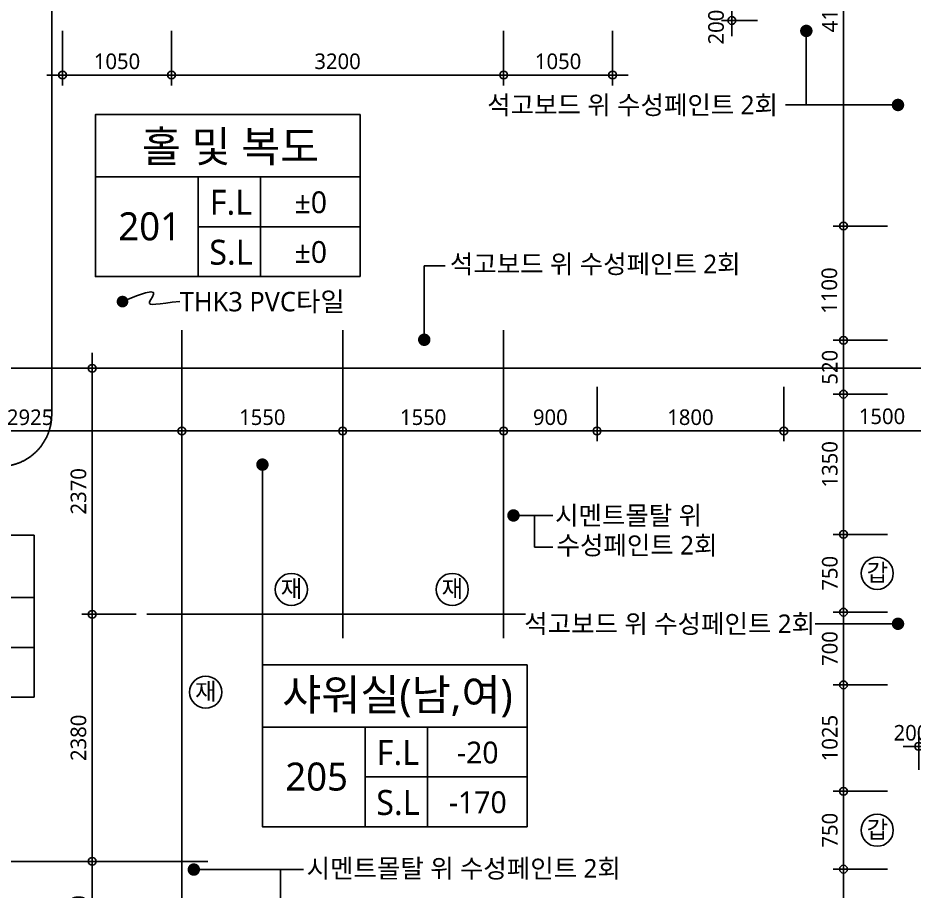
# Model space of a CAD drawing. Header units: millimetres. Extents: x -65167 to 413267, y -17142 to 66587.
# Drawn here: x 71908 to 80543, y 20752 to 29162 of the extents above; entities that cross this region are included whole.
import ezdxf
from ezdxf.enums import TextEntityAlignment as Align

# ---------------------------------------------------------------- set-up
doc = ezdxf.new("R2010")
doc.units = ezdxf.units.MM
doc.header["$LTSCALE"] = 75
doc.header["$MEASUREMENT"] = 0
doc.header["$PDSIZE"] = -10
doc.linetypes.add('CENTER', pattern=[2, 1.25, -0.25, 0.25, -0.25])
doc.linetypes.add('CENTER2', pattern=[1.125, 0.75, -0.125, 0.125, -0.125])
doc.layers.get('0').update_dxf_attribs({"linetype": 'CONTINUOUS'})
doc.layers.get('Defpoints').update_dxf_attribs({"color": 171, "linetype": 'CONTINUOUS'})
for name, color, linetype in [('CEN(ST)', 1, 'CENTER'), ('CG-BEAM', 3, 'CONTINUOUS'), ('NDIM', 7, 'CONTINUOUS'), ('TEXT(MIN)', 7, 'CONTINUOUS'), ('TEXT(NOTE小)', 1, 'CONTINUOUS'), ('TEXT(노트)', 7, 'CONTINUOUS'), ('TEXT(실명)', 3, 'CONTINUOUS'), ('TEXT-기입', 6, 'CONTINUOUS'), ('TITLE', 7, 'CONTINUOUS')]:
    doc.layers.add(name, color=color, linetype=linetype)
doc.styles.add('CGS', font='cgse', dxfattribs={"bigfont": 'cgs'})
doc.styles.add('나눔바른고딕', font='NanumBarunGothic.ttf')
doc.dimstyles.new('NDIM 1200', dxfattribs={"dimscale": 75, "dimtxt": 3, "dimasz": 1, "dimexe": 2, "dimexo": 2, "dimgap": 1, "dimtad": 1, "dimdec": 0, "dimdsep": 46, "dimtxsty": 'CGS', "dimblk": 'DOT0', "dimcen": 1, "dimdle": 8, "dimclrd": 256, "dimclre": 256, "dimclrt": 256, "dimadec": 0, "dimazin": 0, "dimtfac": 1, "dimtdec": 0, "dimtix": 1, "dimtmove": 2, "dimatfit": 3, "dimldrblk": 'DOT0', "dimfxl": 1, "dimtolj": 1, "dimtzin": 0, "dimlwd": -1, "dimlwe": -1, "dimarcsym": 0})

# ---------------------------------------------------------------- blocks, each defined once
blk = doc.blocks.new('A$C51E23882')
at = {"layer": 'TITLE'}
blk.add_lwpolyline([(8500, 0), (0, 0), (0, 5200), (8500, 5200)], close=True, dxfattribs=at)
for points in [[(8500, 3200), (0, 3200)], [(3300, 3200), (3300, 0)], [(5300, 3200), (5300, 0)], [(3300, 1600), (8500, 1600)]]:
    blk.add_lwpolyline(points, dxfattribs=at)
at = {"layer": 'TITLE', "style": '나눔바른고딕'}
for s, p in [('F.L', (4352, 2378)), ('S.L', (4352, 778))]:
    blk.add_text(s, height=800, dxfattribs=at).set_placement(p, align=Align.MIDDLE)
blk = doc.blocks.new('DOT0')
blk.add_line((-3, 0), (3, 0))
at = {"color": 6}
blk.add_circle((0, 0), 0.75, dxfattribs=at)
blk = doc.blocks.new('*D240')
at = {"layer": 'Defpoints', "color": 0, "ltscale": 0.4, "transparency": 16777216}
for p in [(72337.5, 29137.5), (73387.5, 29137.5), (72337.5, 28612.5)]:
    blk.add_point(p, dxfattribs=at)
at = {"layer": 'NDIM', "ltscale": 0.4, "transparency": 16777216}
for p, q in [((72337.5, 29037.5), (72337.5, 28512.5)), ((73387.5, 29037.5), (73387.5, 28512.5)), ((73337.5, 28612.5), (72387.5, 28612.5))]:
    blk.add_line(p, q, dxfattribs=at)
at = {"layer": 'NDIM', "ltscale": 0.4, "transparency": 16777216, "xscale": 50, "yscale": 50, "zscale": 50, "rotation": 180}
blk.add_blockref('DOT0', (72337.5, 28612.5), dxfattribs=at)
at = {"layer": 'NDIM', "ltscale": 0.4, "transparency": 16777216, "xscale": 50, "yscale": 50, "zscale": 50}
blk.add_blockref('DOT0', (73387.5, 28612.5), dxfattribs=at)
at = {"layer": 'NDIM', "ltscale": 0.4, "transparency": 16777216, "insert": (72862.5, 28743.9), "char_height": 150, "attachment_point": 5, "style": '나눔바른고딕'}
blk.add_mtext('\\A1;1050', dxfattribs=at)
blk = doc.blocks.new('*D241')
at = {"layer": 'Defpoints', "color": 0, "ltscale": 0.4, "transparency": 16777216}
for p in [(73387.5, 29137.5), (76587.5, 29137.5), (73387.5, 28612.5)]:
    blk.add_point(p, dxfattribs=at)
at = {"layer": 'NDIM', "ltscale": 0.4, "transparency": 16777216}
for p, q in [((73387.5, 29037.5), (73387.5, 28512.5)), ((76587.5, 29037.5), (76587.5, 28512.5)), ((76537.5, 28612.5), (73437.5, 28612.5))]:
    blk.add_line(p, q, dxfattribs=at)
at = {"layer": 'NDIM', "ltscale": 0.4, "transparency": 16777216, "xscale": 50, "yscale": 50, "zscale": 50, "rotation": 180}
blk.add_blockref('DOT0', (73387.5, 28612.5), dxfattribs=at)
at = {"layer": 'NDIM', "ltscale": 0.4, "transparency": 16777216, "xscale": 50, "yscale": 50, "zscale": 50}
blk.add_blockref('DOT0', (76587.5, 28612.5), dxfattribs=at)
at = {"layer": 'NDIM', "ltscale": 0.4, "transparency": 16777216, "insert": (74987.5, 28744.1), "char_height": 150, "attachment_point": 5, "style": '나눔바른고딕'}
blk.add_mtext('\\A1;3200', dxfattribs=at)
blk = doc.blocks.new('*D242')
at = {"layer": 'Defpoints', "color": 0, "ltscale": 0.4, "transparency": 16777216}
for p in [(76587.5, 29137.5), (77637.5, 29137.5), (77637.5, 28612.5)]:
    blk.add_point(p, dxfattribs=at)
at = {"layer": 'NDIM', "ltscale": 0.4, "transparency": 16777216}
for p, q in [((76587.5, 29037.5), (76587.5, 28512.5)), ((77637.5, 29037.5), (77637.5, 28512.5)), ((76637.5, 28612.5), (77587.5, 28612.5))]:
    blk.add_line(p, q, dxfattribs=at)
at = {"layer": 'NDIM', "ltscale": 0.4, "transparency": 16777216, "xscale": 50, "yscale": 50, "zscale": 50, "rotation": 180}
blk.add_blockref('DOT0', (76587.5, 28612.5), dxfattribs=at)
at = {"layer": 'NDIM', "ltscale": 0.4, "transparency": 16777216, "xscale": 50, "yscale": 50, "zscale": 50}
blk.add_blockref('DOT0', (77637.5, 28612.5), dxfattribs=at)
at = {"layer": 'NDIM', "ltscale": 0.4, "transparency": 16777216, "insert": (77112.5, 28743.9), "char_height": 150, "attachment_point": 5, "style": '나눔바른고딕'}
blk.add_mtext('\\A1;1050', dxfattribs=at)
blk = doc.blocks.new('*D243')
at = {"layer": 'Defpoints', "color": 0, "ltscale": 0.4, "transparency": 16777216}
for p in [(80387.5, 31337.5), (79862.5, 27157.5), (80387.5, 27157.5)]:
    blk.add_point(p, dxfattribs=at)
at = {"layer": 'NDIM', "ltscale": 0.4, "transparency": 16777216}
for p, q in [((80287.5, 31337.5), (79762.5, 31337.5)), ((79862.5, 31287.5), (79862.5, 27207.5)), ((80287.5, 27157.5), (79762.5, 27157.5))]:
    blk.add_line(p, q, dxfattribs=at)
at = {"layer": 'NDIM', "ltscale": 0.4, "transparency": 16777216, "xscale": 50, "yscale": 50, "zscale": 50}
for p, rotation in [((79862.5, 31337.5), 90), ((79862.5, 27157.5), 270)]:
    blk.add_blockref('DOT0', p, dxfattribs=dict(at, rotation=rotation))
at = {"layer": 'NDIM', "ltscale": 0.4, "transparency": 16777216, "insert": (79731.1, 29247.5), "char_height": 150, "attachment_point": 5, "rotation": 90, "style": '나눔바른고딕'}
blk.add_mtext('\\A1;4180', dxfattribs=at)
blk = doc.blocks.new('*D244')
at = {"layer": 'Defpoints', "color": 0, "ltscale": 0.4, "transparency": 16777216}
for p in [(79862.5, 27157.5), (80387.5, 27157.5), (80387.5, 26057.5)]:
    blk.add_point(p, dxfattribs=at)
at = {"layer": 'NDIM', "ltscale": 0.4, "transparency": 16777216}
for p, q in [((80287.5, 27157.5), (79762.5, 27157.5)), ((79862.5, 26107.5), (79862.5, 27107.5)), ((80287.5, 26057.5), (79762.5, 26057.5))]:
    blk.add_line(p, q, dxfattribs=at)
at = {"layer": 'NDIM', "ltscale": 0.4, "transparency": 16777216, "xscale": 50, "yscale": 50, "zscale": 50}
for p, rotation in [((79862.5, 27157.5), 90), ((79862.5, 26057.5), 270)]:
    blk.add_blockref('DOT0', p, dxfattribs=dict(at, rotation=rotation))
at = {"layer": 'NDIM', "ltscale": 0.4, "transparency": 16777216, "insert": (79726.5, 26535.8), "char_height": 150, "attachment_point": 5, "rotation": 90, "style": '나눔바른고딕'}
blk.add_mtext('\\A1;1100', dxfattribs=at)
blk = doc.blocks.new('*D245')
at = {"layer": 'Defpoints', "color": 0, "ltscale": 0.4, "transparency": 16777216}
for p in [(80387.5, 26057.5), (79862.5, 25537.5), (80387.5, 25537.5)]:
    blk.add_point(p, dxfattribs=at)
at = {"layer": 'NDIM', "ltscale": 0.4, "transparency": 16777216}
for p, q in [((80287.5, 26057.5), (79762.5, 26057.5)), ((79862.5, 26007.5), (79862.5, 25587.5)), ((80287.5, 25537.5), (79762.5, 25537.5))]:
    blk.add_line(p, q, dxfattribs=at)
at = {"layer": 'NDIM', "ltscale": 0.4, "transparency": 16777216, "xscale": 50, "yscale": 50, "zscale": 50}
for p, rotation in [((79862.5, 26057.5), 90), ((79862.5, 25537.5), 270)]:
    blk.add_blockref('DOT0', p, dxfattribs=dict(at, rotation=rotation))
at = {"layer": 'NDIM', "ltscale": 0.4, "transparency": 16777216, "insert": (79731.1, 25797.5), "char_height": 150, "attachment_point": 5, "rotation": 90, "style": '나눔바른고딕'}
blk.add_mtext('\\A1;520', dxfattribs=at)
blk = doc.blocks.new('*D246')
at = {"layer": 'Defpoints', "color": 0, "ltscale": 0.4, "transparency": 16777216}
for p in [(80387.5, 25537.5), (79862.5, 24187.5), (80387.5, 24187.5)]:
    blk.add_point(p, dxfattribs=at)
at = {"layer": 'NDIM', "ltscale": 0.4, "transparency": 16777216}
for p, q in [((80287.5, 25537.5), (79762.5, 25537.5)), ((79862.5, 25487.5), (79862.5, 24237.5)), ((80287.5, 24187.5), (79762.5, 24187.5))]:
    blk.add_line(p, q, dxfattribs=at)
at = {"layer": 'NDIM', "ltscale": 0.4, "transparency": 16777216, "xscale": 50, "yscale": 50, "zscale": 50}
for p, rotation in [((79862.5, 25537.5), 90), ((79862.5, 24187.5), 270)]:
    blk.add_blockref('DOT0', p, dxfattribs=dict(at, rotation=rotation))
at = {"layer": 'NDIM', "ltscale": 0.4, "transparency": 16777216, "insert": (79730.9, 24862.5), "char_height": 150, "attachment_point": 5, "rotation": 90, "style": '나눔바른고딕'}
blk.add_mtext('\\A1;1350', dxfattribs=at)
blk = doc.blocks.new('*D247')
at = {"layer": 'Defpoints', "color": 0, "ltscale": 0.4, "transparency": 16777216}
for p in [(80387.5, 24187.5), (79862.5, 23437.5), (80387.5, 23437.5)]:
    blk.add_point(p, dxfattribs=at)
at = {"layer": 'NDIM', "ltscale": 0.4, "transparency": 16777216}
for p, q in [((80287.5, 24187.5), (79762.5, 24187.5)), ((79862.5, 24137.5), (79862.5, 23487.5)), ((80287.5, 23437.5), (79762.5, 23437.5))]:
    blk.add_line(p, q, dxfattribs=at)
at = {"layer": 'NDIM', "ltscale": 0.4, "transparency": 16777216, "xscale": 50, "yscale": 50, "zscale": 50}
for p, rotation in [((79862.5, 24187.5), 90), ((79862.5, 23437.5), 270)]:
    blk.add_blockref('DOT0', p, dxfattribs=dict(at, rotation=rotation))
at = {"layer": 'NDIM', "ltscale": 0.4, "transparency": 16777216, "insert": (79731.1, 23812.5), "char_height": 150, "attachment_point": 5, "rotation": 90, "style": '나눔바른고딕'}
blk.add_mtext('\\A1;750', dxfattribs=at)
blk = doc.blocks.new('*D248')
at = {"layer": 'Defpoints', "color": 0, "ltscale": 0.4, "transparency": 16777216}
for p in [(80387.5, 23437.5), (79862.5, 22737.5), (80387.5, 22737.5)]:
    blk.add_point(p, dxfattribs=at)
at = {"layer": 'NDIM', "ltscale": 0.4, "transparency": 16777216}
for p, q in [((80287.5, 23437.5), (79762.5, 23437.5)), ((79862.5, 23387.5), (79862.5, 22787.5)), ((80287.5, 22737.5), (79762.5, 22737.5))]:
    blk.add_line(p, q, dxfattribs=at)
at = {"layer": 'NDIM', "ltscale": 0.4, "transparency": 16777216, "xscale": 50, "yscale": 50, "zscale": 50}
for p, rotation in [((79862.5, 23437.5), 90), ((79862.5, 22737.5), 270)]:
    blk.add_blockref('DOT0', p, dxfattribs=dict(at, rotation=rotation))
at = {"layer": 'NDIM', "ltscale": 0.4, "transparency": 16777216, "insert": (79731.1, 23087.5), "char_height": 150, "attachment_point": 5, "rotation": 90, "style": '나눔바른고딕'}
blk.add_mtext('\\A1;700', dxfattribs=at)
blk = doc.blocks.new('*D249')
at = {"layer": 'Defpoints', "color": 0, "ltscale": 0.4, "transparency": 16777216}
for p in [(80387.5, 22737.5), (79862.5, 21712.5), (80387.5, 21712.5)]:
    blk.add_point(p, dxfattribs=at)
at = {"layer": 'NDIM', "ltscale": 0.4, "transparency": 16777216}
for p, q in [((80287.5, 22737.5), (79762.5, 22737.5)), ((79862.5, 22687.5), (79862.5, 21762.5)), ((80287.5, 21712.5), (79762.5, 21712.5))]:
    blk.add_line(p, q, dxfattribs=at)
at = {"layer": 'NDIM', "ltscale": 0.4, "transparency": 16777216, "xscale": 50, "yscale": 50, "zscale": 50}
for p, rotation in [((79862.5, 22737.5), 90), ((79862.5, 21712.5), 270)]:
    blk.add_blockref('DOT0', p, dxfattribs=dict(at, rotation=rotation))
at = {"layer": 'NDIM', "ltscale": 0.4, "transparency": 16777216, "insert": (79731.1, 22225), "char_height": 150, "attachment_point": 5, "rotation": 90, "style": '나눔바른고딕'}
blk.add_mtext('\\A1;1025', dxfattribs=at)
blk = doc.blocks.new('*D250')
at = {"layer": 'Defpoints', "color": 0, "ltscale": 0.4, "transparency": 16777216}
for p in [(80387.5, 21712.5), (79862.5, 20962.5), (80387.5, 20962.5)]:
    blk.add_point(p, dxfattribs=at)
at = {"layer": 'NDIM', "ltscale": 0.4, "transparency": 16777216}
for p, q in [((80287.5, 21712.5), (79762.5, 21712.5)), ((79862.5, 21662.5), (79862.5, 21012.5)), ((80287.5, 20962.5), (79762.5, 20962.5))]:
    blk.add_line(p, q, dxfattribs=at)
at = {"layer": 'NDIM', "ltscale": 0.4, "transparency": 16777216, "xscale": 50, "yscale": 50, "zscale": 50}
for p, rotation in [((79862.5, 21712.5), 90), ((79862.5, 20962.5), 270)]:
    blk.add_blockref('DOT0', p, dxfattribs=dict(at, rotation=rotation))
at = {"layer": 'NDIM', "ltscale": 0.4, "transparency": 16777216, "insert": (79731.1, 21337.5), "char_height": 150, "attachment_point": 5, "rotation": 90, "style": '나눔바른고딕'}
blk.add_mtext('\\A1;750', dxfattribs=at)
blk = doc.blocks.new('*D251')
at = {"layer": 'Defpoints', "color": 0, "ltscale": 0.4, "transparency": 16777216}
for p in [(80387.5, 20962.5), (79862.5, 19937.5), (80387.5, 19937.5)]:
    blk.add_point(p, dxfattribs=at)
at = {"layer": 'NDIM', "ltscale": 0.4, "transparency": 16777216}
for p, q in [((80287.5, 20962.5), (79762.5, 20962.5)), ((79862.5, 20912.5), (79862.5, 19987.5)), ((80287.5, 19937.5), (79762.5, 19937.5))]:
    blk.add_line(p, q, dxfattribs=at)
at = {"layer": 'NDIM', "ltscale": 0.4, "transparency": 16777216, "xscale": 50, "yscale": 50, "zscale": 50}
for p, rotation in [((79862.5, 20962.5), 90), ((79862.5, 19937.5), 270)]:
    blk.add_blockref('DOT0', p, dxfattribs=dict(at, rotation=rotation))
at = {"layer": 'NDIM', "ltscale": 0.4, "transparency": 16777216, "insert": (79731.1, 20450), "char_height": 150, "attachment_point": 5, "rotation": 90, "style": '나눔바른고딕'}
blk.add_mtext('\\A1;1025', dxfattribs=at)
blk = doc.blocks.new('갑종방화문표기')
at = {"layer": 'TEXT(NOTE小)'}
blk.add_circle((0, 0), 150, dxfattribs=at)
at = {"layer": 'TEXT(NOTE小)', "style": '나눔바른고딕'}
blk.add_text('갑', height=160.1, dxfattribs=at).set_placement((0.8, 7), align=Align.MIDDLE_CENTER)
blk = doc.blocks.new('*D636')
at = {"layer": 'Defpoints', "color": 0, "ltscale": 0.4, "transparency": 16777216}
for p in [(79133.3, 29337.5), (78785.9, 29137.5), (79133.3, 29137.5)]:
    blk.add_point(p, dxfattribs=at)
at = {"layer": 'NDIM', "ltscale": 0.4, "transparency": 16777216}
for p, q in [((79033.3, 29337.5), (78685.9, 29337.5)), ((78785.9, 29287.5), (78785.9, 29187.5)), ((79033.3, 29137.5), (78685.9, 29137.5))]:
    blk.add_line(p, q, dxfattribs=at)
at = {"layer": 'NDIM', "ltscale": 0.4, "transparency": 16777216, "xscale": 50, "yscale": 50, "zscale": 50}
for p, rotation in [((78785.9, 29337.5), 90), ((78785.9, 29137.5), 270)]:
    blk.add_blockref('DOT0', p, dxfattribs=dict(at, rotation=rotation))
at = {"layer": 'NDIM', "ltscale": 0.4, "transparency": 16777216, "insert": (78635, 29074.3), "char_height": 150, "attachment_point": 5, "rotation": 90, "style": '나눔바른고딕'}
blk.add_mtext('\\A1;200', dxfattribs=at)
blk = doc.blocks.new('*D651')
at = {"layer": 'Defpoints', "color": 0, "ltscale": 0.4, "transparency": 16777216}
for p in [(80587.5, 22145.5), (80587.5, 21820.3), (80787.5, 21820.3)]:
    blk.add_point(p, dxfattribs=at)
at = {"layer": 'NDIM', "ltscale": 0.4, "transparency": 16777216}
for p, q in [((80587.5, 21920.3), (80587.5, 22245.5)), ((80787.5, 21920.3), (80787.5, 22245.5)), ((80737.5, 22145.5), (80637.5, 22145.5))]:
    blk.add_line(p, q, dxfattribs=at)
at = {"layer": 'NDIM', "ltscale": 0.4, "transparency": 16777216, "xscale": 50, "yscale": 50, "zscale": 50, "rotation": 180}
blk.add_blockref('DOT0', (80587.5, 22145.5), dxfattribs=at)
at = {"layer": 'NDIM', "ltscale": 0.4, "transparency": 16777216, "xscale": 50, "yscale": 50, "zscale": 50}
blk.add_blockref('DOT0', (80787.5, 22145.5), dxfattribs=at)
at = {"layer": 'NDIM', "ltscale": 0.4, "transparency": 16777216, "insert": (80512.5, 22275.4), "char_height": 150, "attachment_point": 5, "style": '나눔바른고딕'}
blk.add_mtext('\\A1;200', dxfattribs=at)
blk = doc.blocks.new('*D653')
at = {"layer": 'Defpoints', "color": 0, "ltscale": 0.4, "transparency": 16777216}
for p in [(77487.5, 25708.9), (79287.5, 25708.9), (77487.5, 25183.9)]:
    blk.add_point(p, dxfattribs=at)
at = {"layer": 'NDIM', "ltscale": 0.4, "transparency": 16777216}
for p, q in [((77487.5, 25608.9), (77487.5, 25083.9)), ((79287.5, 25608.9), (79287.5, 25083.9)), ((79237.5, 25183.9), (77537.5, 25183.9))]:
    blk.add_line(p, q, dxfattribs=at)
at = {"layer": 'NDIM', "ltscale": 0.4, "transparency": 16777216, "xscale": 50, "yscale": 50, "zscale": 50, "rotation": 180}
blk.add_blockref('DOT0', (77487.5, 25183.9), dxfattribs=at)
at = {"layer": 'NDIM', "ltscale": 0.4, "transparency": 16777216, "xscale": 50, "yscale": 50, "zscale": 50}
blk.add_blockref('DOT0', (79287.5, 25183.9), dxfattribs=at)
at = {"layer": 'NDIM', "ltscale": 0.4, "transparency": 16777216, "insert": (78387.5, 25315.3), "char_height": 150, "attachment_point": 5, "style": '나눔바른고딕'}
blk.add_mtext('\\A1;1800', dxfattribs=at)
blk = doc.blocks.new('*D654')
at = {"layer": 'Defpoints', "color": 0, "ltscale": 0.4, "transparency": 16777216}
for p in [(79287.5, 25708.9), (80787.5, 25708.9), (79287.5, 25183.9)]:
    blk.add_point(p, dxfattribs=at)
at = {"layer": 'NDIM', "ltscale": 0.4, "transparency": 16777216}
for p, q in [((79287.5, 25608.9), (79287.5, 25083.9)), ((80787.5, 25608.9), (80787.5, 25083.9)), ((80737.5, 25183.9), (79337.5, 25183.9))]:
    blk.add_line(p, q, dxfattribs=at)
at = {"layer": 'NDIM', "ltscale": 0.4, "transparency": 16777216, "xscale": 50, "yscale": 50, "zscale": 50, "rotation": 180}
blk.add_blockref('DOT0', (79287.5, 25183.9), dxfattribs=at)
at = {"layer": 'NDIM', "ltscale": 0.4, "transparency": 16777216, "xscale": 50, "yscale": 50, "zscale": 50}
blk.add_blockref('DOT0', (80787.5, 25183.9), dxfattribs=at)
at = {"layer": 'NDIM', "ltscale": 0.4, "transparency": 16777216, "insert": (80233.4, 25324), "char_height": 150, "attachment_point": 5, "style": '나눔바른고딕'}
blk.add_mtext('\\A1;1500', dxfattribs=at)
blk = doc.blocks.new('*D655')
at = {"layer": 'Defpoints', "color": 0, "ltscale": 0.4, "transparency": 16777216}
for p in [(76587.5, 25708.9), (77487.5, 25708.9), (77487.5, 25183.9)]:
    blk.add_point(p, dxfattribs=at)
at = {"layer": 'NDIM', "ltscale": 0.4, "transparency": 16777216}
for p, q in [((76587.5, 25608.9), (76587.5, 25083.9)), ((77487.5, 25608.9), (77487.5, 25083.9)), ((76637.5, 25183.9), (77437.5, 25183.9))]:
    blk.add_line(p, q, dxfattribs=at)
at = {"layer": 'NDIM', "ltscale": 0.4, "transparency": 16777216, "xscale": 50, "yscale": 50, "zscale": 50, "rotation": 180}
blk.add_blockref('DOT0', (76587.5, 25183.9), dxfattribs=at)
at = {"layer": 'NDIM', "ltscale": 0.4, "transparency": 16777216, "xscale": 50, "yscale": 50, "zscale": 50}
blk.add_blockref('DOT0', (77487.5, 25183.9), dxfattribs=at)
at = {"layer": 'NDIM', "ltscale": 0.4, "transparency": 16777216, "insert": (77037.5, 25315.4), "char_height": 150, "attachment_point": 5, "style": '나눔바른고딕'}
blk.add_mtext('\\A1;900', dxfattribs=at)
blk = doc.blocks.new('_Dot')
at = {"color": 0, "linetype": 'ByBlock', "lineweight": -2}
blk.add_line((-0.5, 0), (-1, 0), dxfattribs=at)
at = {"color": 0, "linetype": 'ByBlock', "const_width": 0.5}
blk.add_lwpolyline([(-0.25, 0, 1), (0.25, 0, 1)], format="xyb", close=True, dxfattribs=at)
blk = doc.blocks.new('*D670')
at = {"layer": 'Defpoints', "color": 0, "ltscale": 0.4, "transparency": 16777216}
for p in [(75037.5, 25708.9), (76587.5, 25708.9), (76587.5, 25183.9)]:
    blk.add_point(p, dxfattribs=at)
at = {"layer": 'NDIM', "ltscale": 0.4, "transparency": 16777216}
for p, q in [((75037.5, 25608.9), (75037.5, 25083.9)), ((76587.5, 25608.9), (76587.5, 25083.9)), ((75087.5, 25183.9), (76537.5, 25183.9))]:
    blk.add_line(p, q, dxfattribs=at)
at = {"layer": 'NDIM', "ltscale": 0.4, "transparency": 16777216, "xscale": 50, "yscale": 50, "zscale": 50, "rotation": 180}
blk.add_blockref('DOT0', (75037.5, 25183.9), dxfattribs=at)
at = {"layer": 'NDIM', "ltscale": 0.4, "transparency": 16777216, "xscale": 50, "yscale": 50, "zscale": 50}
blk.add_blockref('DOT0', (76587.5, 25183.9), dxfattribs=at)
at = {"layer": 'NDIM', "ltscale": 0.4, "transparency": 16777216, "insert": (75812.5, 25315.3), "char_height": 150, "attachment_point": 5, "style": '나눔바른고딕'}
blk.add_mtext('\\A1;1550', dxfattribs=at)
blk = doc.blocks.new('*D671')
at = {"layer": 'Defpoints', "color": 0, "ltscale": 0.4, "transparency": 16777216}
for p in [(70562.5, 25708.9), (73487.5, 25708.9), (73487.5, 25183.9)]:
    blk.add_point(p, dxfattribs=at)
at = {"layer": 'NDIM', "ltscale": 0.4, "transparency": 16777216}
for p, q in [((70562.5, 25608.9), (70562.5, 25083.9)), ((73487.5, 25608.9), (73487.5, 25083.9)), ((70612.5, 25183.9), (73437.5, 25183.9))]:
    blk.add_line(p, q, dxfattribs=at)
at = {"layer": 'NDIM', "ltscale": 0.4, "transparency": 16777216, "xscale": 50, "yscale": 50, "zscale": 50, "rotation": 180}
blk.add_blockref('DOT0', (70562.5, 25183.9), dxfattribs=at)
at = {"layer": 'NDIM', "ltscale": 0.4, "transparency": 16777216, "xscale": 50, "yscale": 50, "zscale": 50}
blk.add_blockref('DOT0', (73487.5, 25183.9), dxfattribs=at)
at = {"layer": 'NDIM', "ltscale": 0.4, "transparency": 16777216, "insert": (72025, 25315.1), "char_height": 150, "attachment_point": 5, "style": '나눔바른고딕'}
blk.add_mtext('\\A1;2925', dxfattribs=at)
blk = doc.blocks.new('*D673')
at = {"layer": 'Defpoints', "color": 0, "ltscale": 0.4, "transparency": 16777216}
for p in [(72623.3, 25787.5), (73148.3, 25787.5), (73148.3, 23417.5)]:
    blk.add_point(p, dxfattribs=at)
at = {"layer": 'NDIM', "ltscale": 0.4, "transparency": 16777216}
for p, q in [((73048.3, 25787.5), (72523.3, 25787.5)), ((72623.3, 23467.5), (72623.3, 25737.5)), ((73048.3, 23417.5), (72523.3, 23417.5))]:
    blk.add_line(p, q, dxfattribs=at)
at = {"layer": 'NDIM', "ltscale": 0.4, "transparency": 16777216, "xscale": 50, "yscale": 50, "zscale": 50}
for p, rotation in [((72623.3, 25787.5), 90), ((72623.3, 23417.5), 270)]:
    blk.add_blockref('DOT0', p, dxfattribs=dict(at, rotation=rotation))
at = {"layer": 'NDIM', "ltscale": 0.4, "transparency": 16777216, "insert": (72491.7, 24602.5), "char_height": 150, "attachment_point": 5, "rotation": 90, "style": '나눔바른고딕'}
blk.add_mtext('\\A1;2370', dxfattribs=at)
blk = doc.blocks.new('*D674')
at = {"layer": 'Defpoints', "color": 0, "ltscale": 0.4, "transparency": 16777216}
for p in [(73148.3, 23417.5), (72623.3, 21037.5), (73148.3, 21037.5)]:
    blk.add_point(p, dxfattribs=at)
at = {"layer": 'NDIM', "ltscale": 0.4, "transparency": 16777216}
for p, q in [((73048.3, 23417.5), (72523.3, 23417.5)), ((72623.3, 23367.5), (72623.3, 21087.5)), ((73048.3, 21037.5), (72523.3, 21037.5))]:
    blk.add_line(p, q, dxfattribs=at)
at = {"layer": 'NDIM', "ltscale": 0.4, "transparency": 16777216, "xscale": 50, "yscale": 50, "zscale": 50}
for p, rotation in [((72623.3, 23417.5), 90), ((72623.3, 21037.5), 270)]:
    blk.add_blockref('DOT0', p, dxfattribs=dict(at, rotation=rotation))
at = {"layer": 'NDIM', "ltscale": 0.4, "transparency": 16777216, "insert": (72491.7, 22227.5), "char_height": 150, "attachment_point": 5, "rotation": 90, "style": '나눔바른고딕'}
blk.add_mtext('\\A1;2380', dxfattribs=at)
blk = doc.blocks.new('*D675')
at = {"layer": 'Defpoints', "color": 0, "ltscale": 0.4, "transparency": 16777216}
for p in [(72623.3, 21037.5), (73148.3, 21037.5), (73148.3, 19937.5)]:
    blk.add_point(p, dxfattribs=at)
at = {"layer": 'NDIM', "ltscale": 0.4, "transparency": 16777216}
for p, q in [((73048.3, 21037.5), (72523.3, 21037.5)), ((72623.3, 19987.5), (72623.3, 20987.5)), ((73048.3, 19937.5), (72523.3, 19937.5))]:
    blk.add_line(p, q, dxfattribs=at)
at = {"layer": 'NDIM', "ltscale": 0.4, "transparency": 16777216, "xscale": 50, "yscale": 50, "zscale": 50}
for p, rotation in [((72623.3, 21037.5), 90), ((72623.3, 19937.5), 270)]:
    blk.add_blockref('DOT0', p, dxfattribs=dict(at, rotation=rotation))
at = {"layer": 'NDIM', "ltscale": 0.4, "transparency": 16777216, "insert": (72491.8, 20487.5), "char_height": 150, "attachment_point": 5, "rotation": 90, "style": '나눔바른고딕'}
blk.add_mtext('\\A1;1100', dxfattribs=at)
blk = doc.blocks.new('*D752')
at = {"layer": 'Defpoints', "color": 0, "ltscale": 0.4, "transparency": 16777216}
for p in [(73487.5, 25708.9), (75037.5, 25708.9), (75037.5, 25183.9)]:
    blk.add_point(p, dxfattribs=at)
at = {"layer": 'NDIM', "ltscale": 0.4, "transparency": 16777216}
for p, q in [((73487.5, 25608.9), (73487.5, 25083.9)), ((75037.5, 25608.9), (75037.5, 25083.9)), ((73537.5, 25183.9), (74987.5, 25183.9))]:
    blk.add_line(p, q, dxfattribs=at)
at = {"layer": 'NDIM', "ltscale": 0.4, "transparency": 16777216, "xscale": 50, "yscale": 50, "zscale": 50, "rotation": 180}
blk.add_blockref('DOT0', (73487.5, 25183.9), dxfattribs=at)
at = {"layer": 'NDIM', "ltscale": 0.4, "transparency": 16777216, "xscale": 50, "yscale": 50, "zscale": 50}
blk.add_blockref('DOT0', (75037.5, 25183.9), dxfattribs=at)
at = {"layer": 'NDIM', "ltscale": 0.4, "transparency": 16777216, "insert": (74262.5, 25315.3), "char_height": 150, "attachment_point": 5, "style": '나눔바른고딕'}
blk.add_mtext('\\A1;1550', dxfattribs=at)
blk = doc.blocks.new('재료분리대표기')
at = {"layer": 'TEXT(NOTE小)'}
blk.add_circle((0, 0), 154.6, dxfattribs=at)
at = {"layer": 'TEXT(NOTE小)', "style": '나눔바른고딕'}
blk.add_text('재', height=165, dxfattribs=at).set_placement((0.8, 7.2), align=Align.MIDDLE_CENTER)

msp = doc.modelspace()

# ---------------------------------------------------------------- linework, layer by layer
at = {"ltscale": 10000}
for p, q in [((79304.3, 28323.9), (80387.5, 28323.9)), ((74263.8, 22930.7), (74263.8, 24859.5)), ((77062.2, 24369.7), (76682.5, 24369.7)), ((76885.6, 24369.7), (76885.6, 24062.9)), ((76885.6, 24062.9), (77062.9, 24062.9)), ((79588.2, 23326.2), (80387.5, 23326.2)), ((74660.3, 20958.6), (73602.5, 20958.6))]:
    msp.add_line(p, q, dxfattribs=at)
at = {"layer": 'CEN(ST)', "ltscale": 10000}
for p, q in [((73487.5, 19557.4), (73487.5, 26155.1)), ((75037.5, 23187.1), (75037.5, 26155.1)), ((76587.5, 23187.1), (76587.5, 26155.1)), ((73148.3, 23417.5), (76798.9, 23417.5)), ((66787.5, 21037.5), (73738.1, 21037.5))]:
    msp.add_line(p, q, dxfattribs=at)
at = {"layer": 'CG-BEAM', "linetype": 'CENTER2', "ltscale": 10000}
msp.add_lwpolyline([(65884.3, 29983, -0.414214), (66384.3, 30483), (71733.1, 30483, -0.414214), (72233.1, 29983), (72233.1, 25340.9, -0.414214), (71733.1, 24840.9), (66384.3, 24840.9, -0.414214), (65884.3, 25340.9)], format="xyb", close=True, dxfattribs=at)
at = {"layer": 'NDIM', "ltscale": 0.4}
msp.add_line((66787.5, 25787.5), (81287.5, 25787.5), dxfattribs=at)
msp.add_lwpolyline([(72915.5, 26429.8), (73049.4, 26485.7), (73138.2, 26515.8), (73189.9, 26525), (73212.6, 26518.3), (73214.6, 26500.3), (73203.8, 26476.1), (73188.5, 26450.3), (73176.6, 26428), (73175, 26412.8), (73184.7, 26404.6), (73205.5, 26402.1), (73237.1, 26404), (73279.3, 26409), (73331.9, 26415.8), (73394.4, 26423.2), (73466.8, 26429.8)], dxfattribs=at)
at = {"layer": 'NDIM', "ltscale": 0.4, "const_width": 56.2}
msp.add_lwpolyline([(72915.5, 26458, -1), (72915.5, 26401.7, -1)], format="xyb", close=True, dxfattribs=at)

# ---------------------------------------------------------------- block references
at = {"layer": 'NDIM', "ltscale": 10000, "yscale": 120, "zscale": 120}
for p, xscale in [((80387.5, 28323.9), 120), ((76682.5, 24369.7), -120), ((73602.5, 20958.6), -120)]:
    msp.add_blockref('_Dot', p, dxfattribs=dict(at, xscale=xscale))
at = {"layer": 'NDIM', "ltscale": 0.4}
for name, p, xscale, yscale, zscale in [('A$C51E23882', (72654.9, 26671.4), 0.3, 0.3, 0.3), ('A$C51E23882', (69512.8, 22619.2), 0.3, 0.3, 0.3), ('갑종방화문표기', (80187.5, 23812.5), 1.030731055544951, 1.030731055544951, 1.030731055544951), ('A$C51E23882', (74263.8, 21370.7), 0.3, 0.3, 0.3), ('갑종방화문표기', (80187.5, 21337.5), 1.030731055544951, 1.030731055544951, 1.030731055544951)]:
    msp.add_blockref(name, p, dxfattribs=dict(at, xscale=xscale, yscale=yscale, zscale=zscale))
at = {"layer": 'NDIM', "ltscale": 10000, "yscale": 120, "zscale": 120}
for p, xscale, rotation in [((74263.8, 24859.5), -120, 270), ((80387.5, 23326.2), 120, 359.9999999999981)]:
    msp.add_blockref('_Dot', p, dxfattribs=dict(at, xscale=xscale, rotation=rotation))
at = {"layer": 'TEXT(NOTE小)'}
for p in [(74542.5, 23657.1), (76092.5, 23657.1), (73717.1, 22667.5)]:
    msp.add_blockref('재료분리대표기', p, dxfattribs=at)

# ---------------------------------------------------------------- texts
at = {"layer": 'TEXT(MIN)', "style": '나눔바른고딕'}
for s, p in [('석고보드 위 수성페인트 2회', (79231.1, 28323.9)), ('석고보드 위 수성페인트 2회', (78871, 26792.1)), ('시멘트몰탈 위 ', (78560.3, 24369.7)), ('수성페인트 2회', (78647.8, 24082.9)), ('석고보드 위 수성페인트 2회', (79588.2, 23326.2)), ('시멘트몰탈 위 수성페인트 2회', (77716.8, 20969.7))]:
    msp.add_text(s, height=180, dxfattribs=at).set_placement(p, align=Align.MIDDLE_RIGHT)
at = {"layer": 'TEXT(노트)', "style": '나눔바른고딕'}
msp.add_text('THK3 PVC타일', height=187.5, dxfattribs=at).set_placement((73466.8, 26429.8), align=Align.MIDDLE_LEFT)
at = {"layer": 'TEXT(실명)', "style": '나눔바른고딕'}
for s, p in [('홀 및 복도', (73956.3, 27929.7)), ('샤워실(남,여)', (75565.1, 22629))]:
    msp.add_text(s, height=300, dxfattribs=at).set_placement(p, align=Align.MIDDLE)
at = {"layer": 'TEXT-기입', "style": '나눔바른고딕'}
for s, height, p in [('±0', 210, (74729.5, 27386.9)), ('201', 270, (73177.3, 27155.4)), ('±0', 210, (74729.8, 26907.8)), ('-20', 210, (76338.4, 22086.2)), ('205', 270, (74786.2, 21854.7)), ('-170', 210, (76338.6, 21607.1))]:
    msp.add_text(s, height=height, dxfattribs=at).set_placement(p, align=Align.MIDDLE)

# ---------------------------------------------------------------- dimensions: what is measured, and where the dimension line sits
at = {"layer": 'NDIM', "ltscale": 0.4}
for base, p1, p2, angle, picture, middle in [((79862.5, 27157.5), (80387.5, 31337.5), (80387.5, 27157.5), 270, '*D243', (79731.1, 29247.5)), ((72337.5, 28612.5), (73387.5, 29137.5), (72337.5, 29137.5), 180, '*D240', (72862.5, 28743.9)), ((73387.5, 28612.5), (76587.5, 29137.5), (73387.5, 29137.5), 180, '*D241', (74987.5, 28744.1)), ((79862.5, 25537.5), (80387.5, 26057.5), (80387.5, 25537.5), 270, '*D245', (79731.1, 25797.5)), ((72623.3, 25787.5), (73148.3, 23417.5), (73148.3, 25787.5), 270, '*D673', (72491.7, 24602.5)), ((73487.5, 25183.9), (70562.5, 25708.9), (73487.5, 25708.9), 0, '*D671', (72025, 25315.1)), ((75037.5, 25183.9), (73487.5, 25708.9), (75037.5, 25708.9), 0, '*D752', (74262.5, 25315.3)), ((76587.5, 25183.9), (75037.5, 25708.9), (76587.5, 25708.9), 0, '*D670', (75812.5, 25315.3)), ((77487.5, 25183.9), (76587.5, 25708.9), (77487.5, 25708.9), 0, '*D655', (77037.5, 25315.4)), ((77487.5, 25183.9), (79287.5, 25708.9), (77487.5, 25708.9), 180, '*D653', (78387.5, 25315.3)), ((79862.5, 24187.5), (80387.5, 25537.5), (80387.5, 24187.5), 270, '*D246', (79730.9, 24862.5)), ((79862.5, 23437.5), (80387.5, 24187.5), (80387.5, 23437.5), 90, '*D247', (79731.1, 23812.5)), ((79862.5, 22737.5), (80387.5, 23437.5), (80387.5, 22737.5), 90, '*D248', (79731.1, 23087.5)), ((72623.3, 21037.5), (73148.3, 23417.5), (73148.3, 21037.5), 90, '*D674', (72491.7, 22227.5)), ((79862.5, 21712.5), (80387.5, 22737.5), (80387.5, 21712.5), 90, '*D249', (79731.1, 22225)), ((79862.5, 20962.5), (80387.5, 21712.5), (80387.5, 20962.5), 90, '*D250', (79731.1, 21337.5)), ((72623.3, 21037.5), (73148.3, 19937.5), (73148.3, 21037.5), 270, '*D675', (72491.8, 20487.5)), ((79862.5, 19937.5), (80387.5, 20962.5), (80387.5, 19937.5), 90, '*D251', (79731.1, 20450))]:
    dim = msp.add_linear_dim(base=base, p1=p1, p2=p2, angle=angle, dimstyle='NDIM 1200', override={"dimscale": 50, "dimtxsty": '나눔바른고딕'}, dxfattribs=at)
    dim.commit()
    dim.dimension.update_dxf_attribs({"geometry": picture, "text_midpoint": middle})
for base, p1, p2, angle, picture, middle in [((78785.9, 29137.5), (79133.3, 29337.5), (79133.3, 29137.5), 270, '*D636', (78635, 29074.3)), ((79862.5, 27157.5), (80387.5, 26057.5), (80387.5, 27157.5), 90, '*D244', (79726.5, 26535.8)), ((79287.5, 25183.9), (80787.5, 25708.9), (79287.5, 25708.9), 180, '*D654', (80233.4, 25324)), ((80587.5, 22145.5), (80787.5, 21820.3), (80587.5, 21820.3), 180, '*D651', (80512.5, 22275.4))]:
    dim = msp.add_linear_dim(base=base, p1=p1, p2=p2, angle=angle, dimstyle='NDIM 1200', override={"dimscale": 50, "dimtxsty": '나눔바른고딕'}, dxfattribs=at)
    dim.commit()
    dim.dimension.update_dxf_attribs({"geometry": picture, "text_midpoint": middle, "dimtype": 160})
dim = msp.add_linear_dim(base=(77637.5, 28612.5), p1=(76587.5, 29137.5), p2=(77637.5, 29137.5), dimstyle='NDIM 1200', override={"dimscale": 50, "dimtxsty": '나눔바른고딕'}, dxfattribs=at)
dim.commit()
dim.dimension.update_dxf_attribs({"geometry": '*D242', "text_midpoint": (77112.5, 28743.9)})

# ---------------------------------------------------------------- leaders
at = {"layer": 'NDIM', "ltscale": 10000}
for points in [[(79504.3, 29037.5), (79504.3, 28323.9), (79304.3, 28323.9)], [(75822.9, 26062.2), (75822.9, 26775.8), (76022.9, 26775.8)], [(74438.4, 20078.6), (74438.4, 20958.6), (74660.3, 20958.6)]]:
    msp.add_leader(points, dimstyle='NDIM 1200', override={"dimscale": 120, "dimasz": 1, "dimgap": 1, "dimtad": 0, "dimldrblk": 'Dot'}, dxfattribs=at)

doc.saveas('drawing.dxf')
